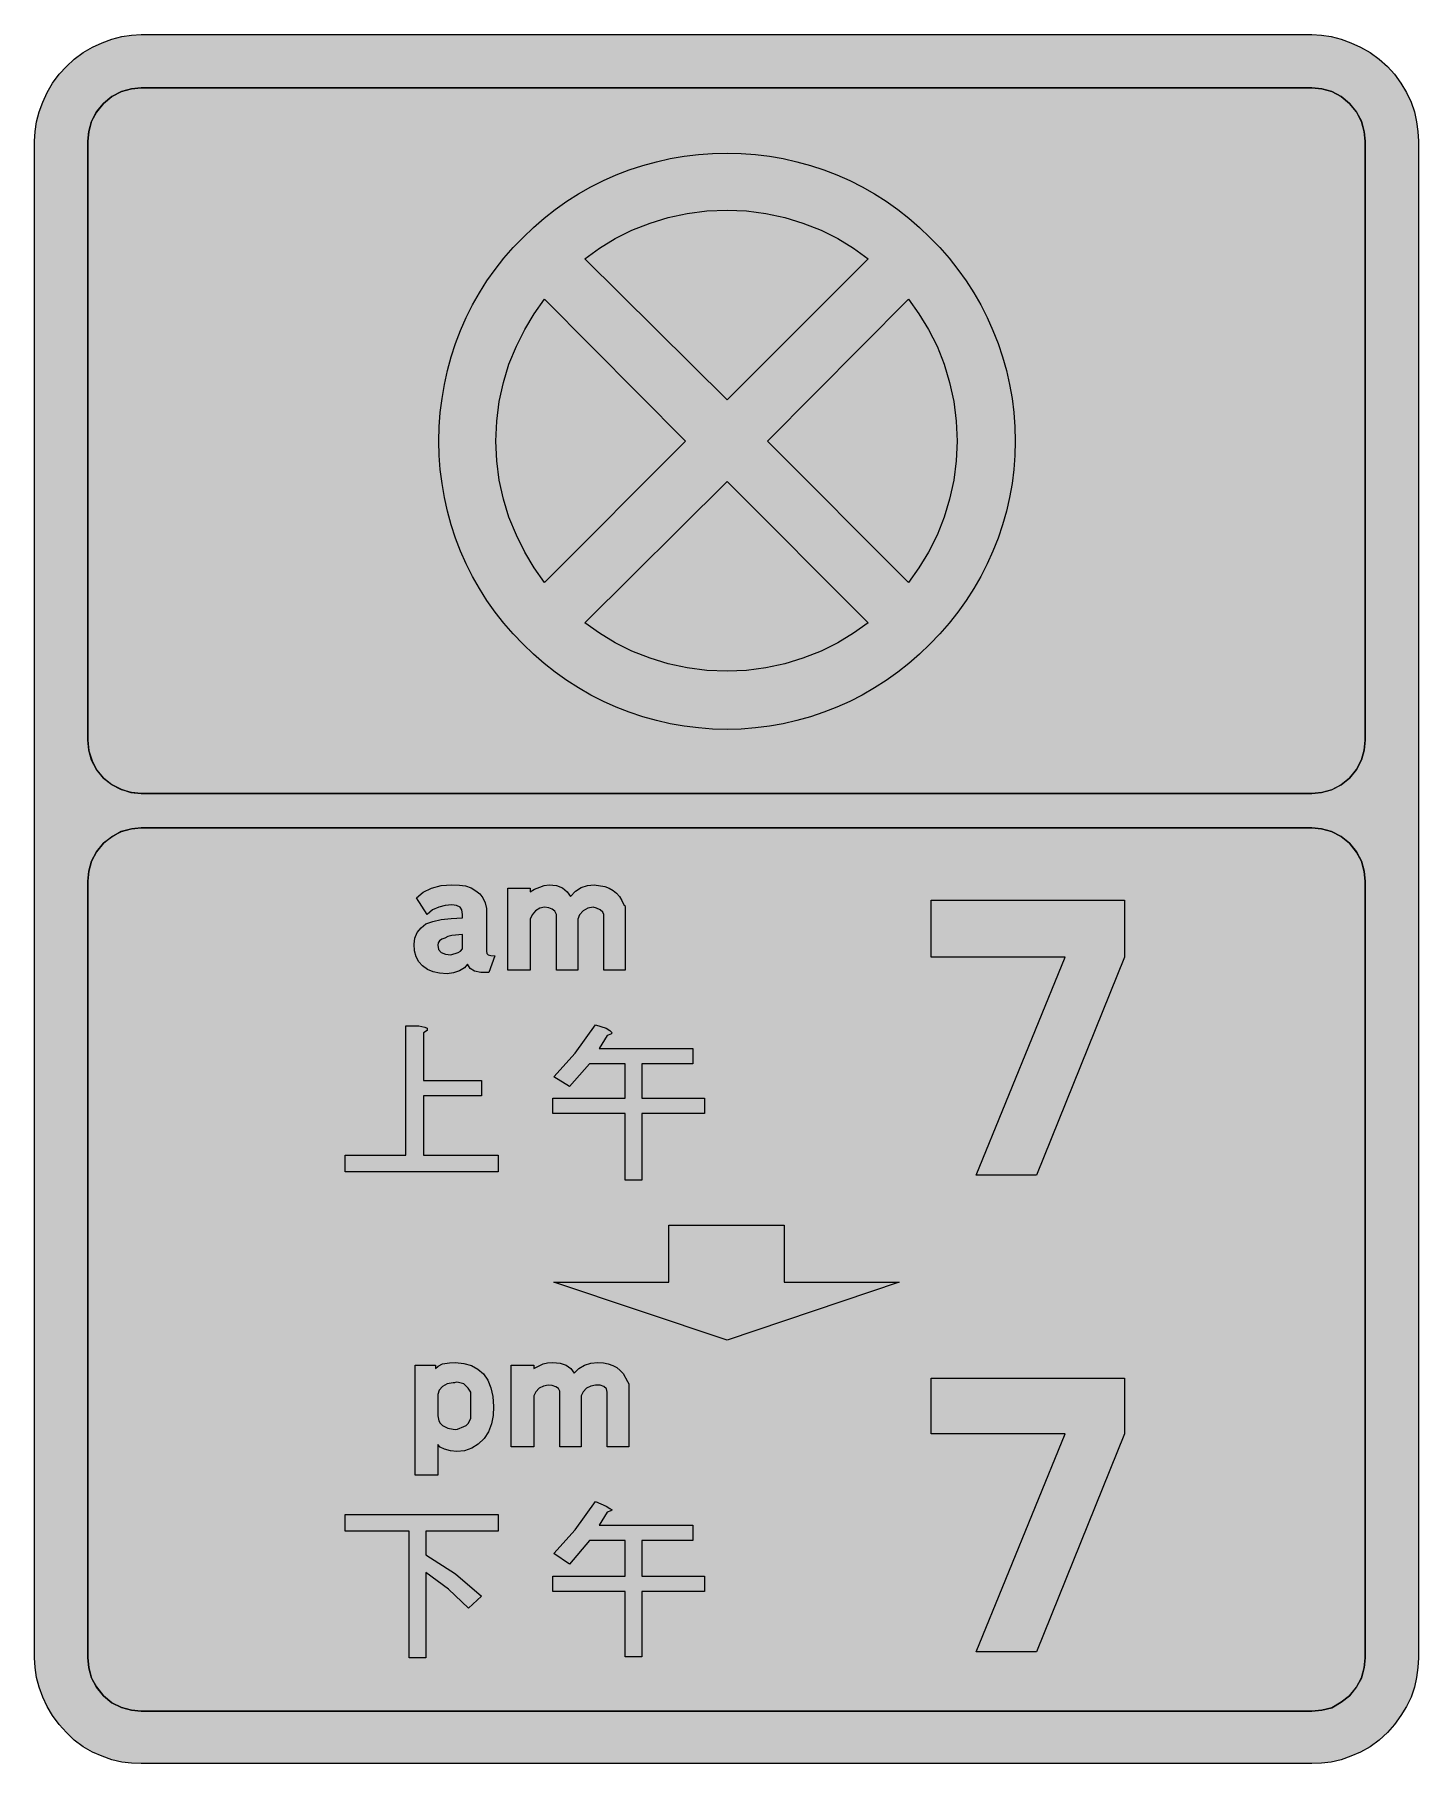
# Model space of a CAD drawing. Header units: metres. Extents: x 180 to 390, y 5 to 267.
import ezdxf

# ---------------------------------------------------------------- set-up
doc = ezdxf.new("R2010")
doc.units = ezdxf.units.M
for name, color, linetype, true_color in [('FILL_BLACK_000000', 7, 'Continuous', 0x000000), ('FILL_BLUE_0000FF', 7, 'Continuous', 0x0000ff), ('FILL_RED_FF0000', 7, 'Continuous', 0xff0000), ('FILL_WHITE_FFFFFF', 7, 'Continuous', 0xffffff), ('FILL_YELLOW_FFFF00', 7, 'Continuous', 0xffff00)]:
    doc.layers.add(name, color=color, linetype=linetype, true_color=true_color)

msp = doc.modelspace()

# ---------------------------------------------------------------- hatches: boundary and pattern name
at = {"layer": 'FILL_BLACK_000000', "true_color": 0x000000}
h = msp.add_hatch(color=7, dxfattribs=at)
h.dxf.hatch_style = 1
h.paths.add_polyline_path([(378.13, 266.44), (379.62, 265.86), (381.1, 265.22), (382.54, 264.4), (383.92, 263.4), (385.2, 262.26), (386.24, 261.09), (387.2, 259.76), (388.06, 258.34), (388.8, 256.86), (389.27, 255.38), (389.61, 253.89), (389.81, 252.41), (389.88, 250.92), (389.88, 20.7), (389.81, 19.22), (389.61, 17.73), (389.27, 16.25), (388.8, 14.76), (388.06, 13.31), (387.2, 11.93), (386.24, 10.61), (385.2, 9.36), (383.92, 8.22), (382.54, 7.22), (381.1, 6.4), (379.62, 5.76), (378.13, 5.21), (376.65, 4.88), (375.16, 4.72), (373.68, 4.68), (196.02, 4.68), (194.53, 4.72), (193.05, 4.88), (191.56, 5.21), (190.08, 5.76), (188.6, 6.4), (187.18, 7.22), (185.85, 8.22), (184.68, 9.36), (183.54, 10.61), (182.54, 11.93), (181.72, 13.31), (181.08, 14.76), (180.5, 16.25), (180.11, 17.73), (179.89, 19.22), (179.82, 20.7), (179.82, 250.92), (179.89, 252.41), (180.11, 253.89), (180.5, 255.38), (181.08, 256.86), (181.72, 258.34), (182.54, 259.76), (183.54, 261.09), (184.68, 262.26), (185.85, 263.4), (187.18, 264.4), (188.6, 265.22), (190.08, 265.86), (191.56, 266.44), (193.05, 266.83), (194.53, 267.05), (196.02, 267.12), (373.68, 267.12), (375.16, 267.05), (376.65, 266.83), (378.13, 266.44)])
h.paths.add_polyline_path([(191.61, 145.33), (190.26, 144.36), (189.21, 143.06), (188.48, 141.62), (188.06, 140.11), (187.92, 138.6), (187.92, 20.7), (188.05, 19.24), (188.46, 17.64), (189.22, 16.29), (190.26, 14.94), (191.56, 13.89), (193, 13.16), (194.51, 12.74), (196.02, 12.6), (373.68, 12.6), (375.21, 12.74), (376.74, 13.14), (378.16, 13.97), (379.44, 14.94), (380.49, 16.25), (381.22, 17.69), (381.64, 19.19), (381.78, 20.7), (381.78, 138.6), (381.64, 140.06), (381.24, 141.66), (380.47, 143.01), (379.44, 144.36), (378.13, 145.41), (376.69, 146.14), (375.19, 146.56), (373.68, 146.7), (196.02, 146.7), (194.56, 146.57), (192.96, 146.16), (191.61, 145.33)], flags=16)
h.paths.add_polyline_path([(375.19, 152.06), (376.69, 152.48), (378.13, 153.21), (379.44, 154.26), (380.49, 155.57), (381.22, 157.01), (381.64, 158.51), (381.78, 160.02), (381.78, 250.92), (381.64, 252.43), (381.22, 253.94), (380.49, 255.38), (379.44, 256.68), (378.16, 257.72), (376.74, 258.48), (375.21, 258.89), (373.68, 259.02), (196.02, 259.02), (194.51, 258.88), (193, 258.46), (191.56, 257.73), (190.26, 256.68), (189.22, 255.33), (188.46, 253.98), (188.05, 252.38), (187.92, 250.92), (187.92, 160.02), (188.08, 158.41), (188.55, 156.87), (189.29, 155.46), (190.26, 154.26), (191.54, 153.29), (192.94, 152.55), (194.44, 152.08), (196.02, 151.92), (373.68, 151.92), (375.19, 152.06)], flags=16)
h = msp.add_hatch(color=7, dxfattribs=at)
h.dxf.hatch_style = 1
h.paths.add_polyline_path([(247.54, 124.76), (246.6, 124.92), (245.92, 125.33), (245.52, 126), (245.07, 125.47), (244.33, 125.01), (243.42, 124.68), (242.46, 124.56), (241.31, 124.64), (240.31, 124.86), (239.44, 125.22), (238.72, 125.73), (238.16, 126.37), (237.75, 127.14), (237.5, 128.04), (237.42, 129.06), (237.55, 129.97), (237.91, 130.79), (238.48, 131.52), (239.22, 132.12), (240.27, 132.49), (241.54, 132.77), (243.04, 132.96), (244.8, 133.02), (244.8, 133.56), (244.69, 134.24), (244.44, 134.64), (243.88, 134.89), (243.18, 135), (242.12, 134.89), (241.2, 134.64), (240.23, 134.24), (239.4, 133.56), (237.78, 136.08), (238.83, 136.92), (240.07, 137.54), (241.53, 137.93), (243.18, 138.06), (244.3, 138.02), (245.25, 137.88), (246.07, 137.6), (246.78, 137.16), (247.39, 136.69), (247.86, 136.08), (248.2, 135.34), (248.4, 134.46), (248.4, 127.98), (248.47, 127.64), (248.69, 127.42), (249.08, 127.3), (249.66, 127.26), (248.76, 124.74), (247.54, 124.76)])
h.paths.add_polyline_path([(241.56, 127.8), (242.21, 127.55), (243, 127.44), (244.1, 127.76), (244.49, 128), (244.8, 128.34), (244.8, 130.5), (243.18, 130.37), (242.57, 130.2), (242.1, 129.96), (241.63, 129.79), (241.29, 129.56), (241.09, 129.25), (241.02, 128.88), (241.15, 128.21), (241.56, 127.8)], flags=16)
h = msp.add_hatch(color=7, dxfattribs=at)
h.dxf.hatch_style = 1
h.paths.add_polyline_path([(263.8, 134.49), (263.09, 134.08), (262.55, 133.5), (262.26, 132.84), (262.26, 125.1), (259.02, 125.1), (259.02, 133.56), (258.79, 134.03), (258.39, 134.37), (257.86, 134.57), (257.22, 134.64), (256.53, 134.49), (255.87, 134.08), (255.35, 133.5), (255.06, 132.84), (255.06, 125.1), (251.64, 125.1), (251.64, 137.52), (255.06, 137.52), (255.06, 136.98), (255.71, 137.41), (256.5, 137.7), (257.15, 137.95), (257.94, 138.06), (259.05, 137.93), (259.96, 137.57), (260.67, 137), (261.18, 136.26), (261.92, 137.07), (262.78, 137.63), (263.74, 137.96), (264.78, 138.06), (266.37, 137.78), (267.04, 137.53), (267.64, 137.21), (268.16, 136.79), (268.6, 136.29), (268.98, 135.69), (269.28, 135), (269.44, 134.89), (269.46, 134.64), (269.46, 134.46), (269.46, 134.1), (269.46, 125.1), (266.22, 125.1), (266.22, 133.56), (266.08, 133.92), (265.68, 134.28), (265.14, 134.53), (264.6, 134.64), (263.8, 134.49)])
h = msp.add_hatch(color=7, dxfattribs=at)
h.dxf.hatch_style = 1
h.paths.add_polyline_path([(336.24, 127.08), (315.9, 127.08), (315.9, 135.72), (345.24, 135.72), (345.24, 127.08), (331.92, 93.96), (322.74, 93.96), (336.24, 127.08)])
h = msp.add_hatch(color=7, dxfattribs=at)
h.dxf.hatch_style = 1
h.paths.add_polyline_path([(239.04, 116.46), (239.4, 116.28), (239.4, 115.92), (238.86, 115.56), (238.86, 108.36), (247.68, 108.36), (247.68, 106.02), (238.86, 106.02), (238.86, 97.02), (250.2, 97.02), (250.2, 94.5), (226.98, 94.5), (226.98, 97.02), (236.16, 97.02), (236.16, 116.64), (238.14, 116.64), (239.04, 116.46)])
h = msp.add_hatch(color=7, dxfattribs=at)
h.dxf.hatch_style = 1
h.paths.add_polyline_path([(261.9, 112.5), (264.96, 116.82), (266.58, 116.28), (267.12, 115.92), (267.48, 115.56), (267.3, 115.38), (266.76, 115.2), (265.5, 113.22), (279.72, 113.22), (279.72, 110.88), (271.98, 110.88), (271.98, 105.66), (281.52, 105.66), (281.52, 103.32), (271.98, 103.32), (271.98, 93.24), (269.46, 93.24), (269.46, 103.32), (258.48, 103.32), (258.48, 105.66), (269.46, 105.66), (269.46, 110.88), (264.06, 110.88), (261, 107.46), (258.66, 108.9), (261.9, 112.5)])
h = msp.add_hatch(color=7, dxfattribs=at)
h.dxf.hatch_style = 1
h.paths.add_polyline_path([(276.12, 77.76), (276.12, 86.4), (293.58, 86.4), (293.58, 77.76), (311.04, 77.76), (284.94, 68.94), (258.66, 77.76), (276.12, 77.76)])
h = msp.add_hatch(color=7, dxfattribs=at)
h.dxf.hatch_style = 1
h.paths.add_polyline_path([(249.16, 56.23), (248.72, 55.04), (248.04, 54), (247.17, 53.16), (246.17, 52.54), (245.08, 52.15), (243.9, 52.02), (242.94, 52.11), (242.05, 52.36), (241.37, 52.7), (241.02, 53.1), (241.02, 48.42), (237.6, 48.42), (237.6, 65.16), (240.66, 65.16), (240.66, 64.62), (241.06, 64.98), (241.74, 65.34), (242.8, 65.5), (243.72, 65.52), (245, 65.41), (246.14, 65.09), (247.12, 64.55), (247.95, 63.81), (248.61, 62.87), (249.09, 61.72), (249.38, 60.39), (249.48, 58.86), (249.41, 57.52), (249.16, 56.23)])
h.paths.add_polyline_path([(244.03, 55.42), (244.98, 55.8), (245.35, 56), (245.65, 56.3), (246.06, 57.06), (246.06, 61.02), (245.65, 61.65), (244.98, 62.28), (244.19, 62.51), (243.84, 62.53), (243.54, 62.46), (243.36, 62.46), (242.46, 62.31), (241.72, 61.9), (241.21, 61.32), (241.02, 60.66), (241.02, 57.42), (241.2, 56.7), (241.4, 56.34), (241.74, 55.98), (242.55, 55.58), (243.36, 55.44), (243.66, 55.37), (244.03, 55.42)], flags=16)
h = msp.add_hatch(color=7, dxfattribs=at)
h.dxf.hatch_style = 1
h.paths.add_polyline_path([(263.61, 61.63), (263.09, 61.11), (262.8, 60.48), (262.8, 52.74), (259.56, 52.74), (259.56, 61.2), (259.33, 61.57), (258.93, 61.85), (258.4, 62.04), (257.76, 62.1), (257.07, 61.97), (256.41, 61.63), (255.89, 61.11), (255.6, 60.48), (255.6, 52.74), (252.18, 52.74), (252.18, 65.16), (255.6, 65.16), (255.6, 64.62), (257.04, 65.34), (257.69, 65.5), (258.48, 65.52), (259.59, 65.42), (260.5, 65.12), (261.21, 64.61), (261.72, 63.9), (262.46, 64.61), (263.32, 65.12), (264.28, 65.42), (265.32, 65.52), (266.16, 65.47), (266.91, 65.32), (267.58, 65.08), (268.18, 64.76), (268.7, 64.34), (269.14, 63.85), (269.82, 62.64), (270, 62.28), (270, 62.17), (270, 62.1), (270, 61.99), (270, 61.92), (270, 52.74), (266.76, 52.74), (266.76, 61.02), (266.62, 61.54), (266.22, 61.92), (265.66, 62.08), (264.96, 62.1), (264.27, 61.97), (263.61, 61.63)])
h = msp.add_hatch(color=7, dxfattribs=at)
h.dxf.hatch_style = 1
h.paths.add_polyline_path([(336.24, 54.72), (315.9, 54.72), (315.9, 63.18), (345.24, 63.18), (345.24, 54.72), (331.92, 21.6), (322.74, 21.6), (336.24, 54.72)])
h = msp.add_hatch(color=7, dxfattribs=at)
h.dxf.hatch_style = 1
h.paths.add_polyline_path([(250.2, 42.48), (250.2, 39.96), (239.22, 39.96), (239.22, 36.36), (243.72, 33.48), (247.68, 30.06), (245.7, 28.26), (242.64, 31.14), (239.22, 33.66), (239.22, 20.7), (236.7, 20.7), (236.7, 39.96), (226.98, 39.96), (226.98, 42.48), (250.2, 42.48)])
h = msp.add_hatch(color=7, dxfattribs=at)
h.dxf.hatch_style = 1
h.paths.add_polyline_path([(261.9, 40.14), (264.96, 44.46), (266.58, 43.74), (267.12, 43.38), (267.48, 43.2), (267.3, 43.02), (266.76, 42.84), (265.5, 40.86), (279.72, 40.86), (279.72, 38.52), (271.98, 38.52), (271.98, 33.12), (281.52, 33.12), (281.52, 30.78), (271.98, 30.78), (271.98, 20.88), (269.46, 20.88), (269.46, 30.78), (258.48, 30.78), (258.48, 33.12), (269.46, 33.12), (269.46, 38.52), (264.06, 38.52), (261, 34.92), (258.66, 36.54), (261.9, 40.14)])
at = {"layer": 'FILL_BLUE_0000FF', "true_color": 0x0000ff}
h = msp.add_hatch(color=7, dxfattribs=at)
h.dxf.hatch_style = 1
h.paths.add_polyline_path([(265.57, 234.68), (267.95, 236.14), (270.5, 237.43), (273.24, 238.5), (276, 239.34), (278.89, 239.96), (281.87, 240.35), (284.94, 240.48), (287.9, 240.35), (290.84, 239.96), (293.7, 239.34), (296.46, 238.5), (299.2, 237.43), (301.75, 236.14), (304.13, 234.68), (306.36, 233.1), (284.94, 211.68), (263.34, 233.1), (265.57, 234.68)])
h = msp.add_hatch(color=7, dxfattribs=at)
h.dxf.hatch_style = 1
h.paths.add_polyline_path([(278.64, 205.38), (257.22, 183.96), (255.67, 186.19), (254.25, 188.57), (252.97, 191.12), (251.82, 193.86), (250.98, 196.62), (250.36, 199.48), (249.97, 202.42), (249.84, 205.38), (249.97, 208.45), (250.36, 211.43), (250.98, 214.32), (251.82, 217.08), (252.97, 219.82), (254.25, 222.37), (255.67, 224.75), (257.22, 226.98), (278.64, 205.38)])
h = msp.add_hatch(color=7, dxfattribs=at)
h.dxf.hatch_style = 1
h.paths.add_polyline_path([(291.06, 205.38), (312.48, 226.98), (314.06, 224.75), (315.52, 222.37), (316.81, 219.82), (317.88, 217.08), (318.72, 214.32), (319.34, 211.43), (319.73, 208.45), (319.86, 205.38), (319.73, 202.42), (319.34, 199.49), (318.72, 196.62), (317.88, 193.86), (316.81, 191.12), (315.52, 188.57), (314.06, 186.19), (312.48, 183.96), (291.06, 205.38)])
h = msp.add_hatch(color=7, dxfattribs=at)
h.dxf.hatch_style = 1
h.paths.add_polyline_path([(284.94, 199.26), (306.36, 177.84), (304.13, 176.26), (301.75, 174.8), (299.2, 173.51), (296.46, 172.44), (293.7, 171.6), (290.84, 170.98), (287.9, 170.59), (284.94, 170.46), (281.87, 170.59), (278.89, 170.98), (276, 171.6), (273.24, 172.44), (270.5, 173.51), (267.95, 174.8), (265.57, 176.26), (263.34, 177.84), (284.94, 199.26)])
at = {"layer": 'FILL_RED_FF0000', "true_color": 0xff0000}
h = msp.add_hatch(color=7, dxfattribs=at)
h.dxf.hatch_style = 1
h.paths.add_polyline_path([(328.63, 203.22), (328.46, 201.08), (328.19, 198.96), (327.82, 196.85), (327.34, 194.77), (326.76, 192.71), (326.08, 190.69), (325.3, 188.71), (324.43, 186.76), (323.46, 184.86), (322.39, 183.01), (321.24, 181.21), (319.99, 179.46), (318.65, 177.78), (317.23, 176.15), (315.72, 174.6), (314.17, 173.09), (312.54, 171.67), (310.86, 170.33), (309.11, 169.08), (307.31, 167.93), (305.46, 166.86), (303.56, 165.89), (301.61, 165.02), (299.63, 164.24), (297.61, 163.56), (295.55, 162.98), (293.47, 162.5), (291.36, 162.13), (289.24, 161.86), (287.1, 161.69), (284.94, 161.64), (282.75, 161.69), (280.58, 161.86), (278.43, 162.13), (276.31, 162.5), (274.21, 162.98), (272.14, 163.56), (270.1, 164.24), (268.11, 165.02), (266.16, 165.89), (264.25, 166.86), (262.39, 167.93), (260.59, 169.08), (258.84, 170.33), (257.16, 171.67), (255.53, 173.09), (253.98, 174.6), (252.47, 176.15), (251.05, 177.78), (249.73, 179.46), (248.49, 181.21), (247.35, 183.01), (246.3, 184.86), (245.34, 186.76), (244.48, 188.71), (243.72, 190.69), (243.06, 192.71), (242.5, 194.77), (242.03, 196.85), (241.67, 198.96), (241.41, 201.08), (241.25, 203.22), (241.2, 205.38), (241.25, 207.57), (241.41, 209.74), (241.67, 211.89), (242.03, 214.01), (242.5, 216.11), (243.06, 218.18), (243.72, 220.22), (244.48, 222.21), (245.34, 224.16), (246.3, 226.07), (247.35, 227.93), (248.49, 229.73), (249.73, 231.48), (251.05, 233.16), (252.47, 234.79), (253.98, 236.34), (255.53, 237.85), (257.16, 239.27), (258.84, 240.59), (260.59, 241.83), (262.39, 242.97), (264.25, 244.02), (266.16, 244.98), (268.11, 245.84), (270.1, 246.6), (272.14, 247.26), (274.21, 247.82), (276.31, 248.29), (278.43, 248.65), (280.58, 248.91), (282.75, 249.07), (284.94, 249.12), (287.1, 249.07), (289.24, 248.91), (291.36, 248.65), (293.47, 248.29), (295.55, 247.82), (297.61, 247.26), (299.63, 246.6), (301.61, 245.84), (303.56, 244.98), (305.46, 244.02), (307.31, 242.97), (309.11, 241.83), (310.86, 240.59), (312.54, 239.27), (314.17, 237.85), (315.72, 236.34), (317.23, 234.79), (318.65, 233.16), (319.99, 231.48), (321.24, 229.73), (322.39, 227.93), (323.46, 226.07), (324.43, 224.16), (325.3, 222.21), (326.08, 220.22), (326.76, 218.18), (327.34, 216.11), (327.82, 214.01), (328.19, 211.89), (328.46, 209.74), (328.63, 207.57), (328.68, 205.38), (328.63, 203.22)])
at = {"layer": 'FILL_WHITE_FFFFFF', "true_color": 0xffffff}
h = msp.add_hatch(color=7, dxfattribs=at)
h.dxf.hatch_style = 1
h.paths.add_polyline_path([(373.68, 146.7), (375.19, 146.56), (376.7, 146.14), (378.14, 145.41), (379.44, 144.36), (380.49, 143.06), (381.22, 141.62), (381.64, 140.11), (381.78, 138.6), (381.78, 20.7), (381.64, 19.24), (381.24, 17.64), (380.48, 16.29), (379.44, 14.94), (378.16, 13.97), (376.74, 13.14), (375.21, 12.74), (373.68, 12.6), (196.02, 12.6), (194.51, 12.74), (193, 13.16), (191.57, 13.89), (190.26, 14.94), (189.21, 16.25), (188.48, 17.69), (188.06, 19.19), (187.92, 20.7), (187.92, 138.6), (188.06, 140.11), (188.48, 141.62), (189.21, 143.06), (190.26, 144.36), (191.57, 145.41), (193, 146.14), (194.51, 146.56), (196.02, 146.7), (373.68, 146.7)])
at = {"layer": 'FILL_YELLOW_FFFF00', "true_color": 0xffff00}
h = msp.add_hatch(color=7, dxfattribs=at)
h.dxf.hatch_style = 1
h.paths.add_polyline_path([(373.68, 259.02), (375.21, 258.89), (376.74, 258.48), (378.16, 257.72), (379.44, 256.68), (380.48, 255.33), (381.24, 253.98), (381.64, 252.38), (381.78, 250.92), (381.78, 160.02), (381.64, 158.51), (381.22, 157.01), (380.49, 155.57), (379.44, 154.26), (378.16, 153.23), (376.74, 152.46), (375.21, 152.06), (373.68, 151.92), (196.02, 151.92), (194.51, 152.06), (193, 152.48), (191.57, 153.21), (190.26, 154.26), (189.23, 155.54), (188.46, 156.96), (188.06, 158.49), (187.92, 160.02), (187.92, 250.92), (188.06, 252.43), (188.48, 253.94), (189.21, 255.38), (190.26, 256.68), (191.57, 257.73), (193, 258.46), (194.51, 258.88), (196.02, 259.02), (373.68, 259.02)])

# ---------------------------------------------------------------- linework, layer by layer
at = {"layer": 'FILL_BLACK_000000', "lineweight": 0, "true_color": 0x000000}
for points in [[(378.13, 266.44), (379.62, 265.86), (381.1, 265.22), (382.54, 264.4), (383.92, 263.4), (385.2, 262.26), (386.24, 261.09), (387.2, 259.76), (388.06, 258.34), (388.8, 256.86), (389.27, 255.38), (389.61, 253.89), (389.81, 252.41), (389.88, 250.92), (389.88, 20.7), (389.81, 19.22), (389.61, 17.73), (389.27, 16.25), (388.8, 14.76), (388.06, 13.31), (387.2, 11.93), (386.24, 10.61), (385.2, 9.36), (383.92, 8.22), (382.54, 7.22), (381.1, 6.4), (379.62, 5.76), (378.13, 5.21), (376.65, 4.88), (375.16, 4.72), (373.68, 4.68), (196.02, 4.68), (194.53, 4.72), (193.05, 4.88), (191.56, 5.21), (190.08, 5.76), (188.6, 6.4), (187.18, 7.22), (185.85, 8.22), (184.68, 9.36), (183.54, 10.61), (182.54, 11.93), (181.72, 13.31), (181.08, 14.76), (180.5, 16.25), (180.11, 17.73), (179.89, 19.22), (179.82, 20.7), (179.82, 250.92), (179.89, 252.41), (180.11, 253.89), (180.5, 255.38), (181.08, 256.86), (181.72, 258.34), (182.54, 259.76), (183.54, 261.09), (184.68, 262.26), (185.85, 263.4), (187.18, 264.4), (188.6, 265.22), (190.08, 265.86), (191.56, 266.44), (193.05, 266.83), (194.53, 267.05), (196.02, 267.12), (373.68, 267.12), (375.16, 267.05), (376.65, 266.83)], [(375.19, 152.06), (376.69, 152.48), (378.13, 153.21), (379.44, 154.26), (380.49, 155.57), (381.22, 157.01), (381.64, 158.51), (381.78, 160.02), (381.78, 250.92), (381.64, 252.43), (381.22, 253.94), (380.49, 255.38), (379.44, 256.68), (378.16, 257.72), (376.74, 258.48), (375.21, 258.89), (373.68, 259.02), (196.02, 259.02), (194.51, 258.88), (193, 258.46), (191.56, 257.73), (190.26, 256.68), (189.22, 255.33), (188.46, 253.98), (188.05, 252.38), (187.92, 250.92), (187.92, 160.02), (188.08, 158.41), (188.55, 156.87), (189.29, 155.46), (190.26, 154.26), (191.54, 153.29), (192.94, 152.55), (194.44, 152.08), (196.02, 151.92), (373.68, 151.92)], [(191.61, 145.33), (190.26, 144.36), (189.21, 143.06), (188.48, 141.62), (188.06, 140.11), (187.92, 138.6), (187.92, 20.7), (188.05, 19.24), (188.46, 17.64), (189.22, 16.29), (190.26, 14.94), (191.56, 13.89), (193, 13.16), (194.51, 12.74), (196.02, 12.6), (373.68, 12.6), (375.21, 12.74), (376.74, 13.14), (378.16, 13.97), (379.44, 14.94), (380.49, 16.25), (381.22, 17.69), (381.64, 19.19), (381.78, 20.7), (381.78, 138.6), (381.64, 140.06), (381.24, 141.66), (380.47, 143.01), (379.44, 144.36), (378.13, 145.41), (376.69, 146.14), (375.19, 146.56), (373.68, 146.7), (196.02, 146.7), (194.56, 146.57), (192.96, 146.16)], [(247.54, 124.76), (246.6, 124.92), (245.92, 125.33), (245.52, 126), (245.07, 125.47), (244.33, 125.01), (243.42, 124.68), (242.46, 124.56), (241.31, 124.64), (240.31, 124.86), (239.44, 125.22), (238.72, 125.73), (238.16, 126.37), (237.75, 127.14), (237.5, 128.04), (237.42, 129.06), (237.55, 129.97), (237.91, 130.79), (238.48, 131.52), (239.22, 132.12), (240.27, 132.49), (241.54, 132.77), (243.04, 132.96), (244.8, 133.02), (244.8, 133.56), (244.69, 134.24), (244.44, 134.64), (243.88, 134.89), (243.18, 135), (242.12, 134.89), (241.2, 134.64), (240.23, 134.24), (239.4, 133.56), (237.78, 136.08), (238.83, 136.92), (240.07, 137.54), (241.53, 137.93), (243.18, 138.06), (244.3, 138.02), (245.25, 137.88), (246.07, 137.6), (246.78, 137.16), (247.39, 136.69), (247.86, 136.08), (248.2, 135.34), (248.4, 134.46), (248.4, 127.98), (248.47, 127.64), (248.69, 127.42), (249.08, 127.3), (249.66, 127.26), (248.76, 124.74)], [(263.8, 134.49), (263.09, 134.08), (262.55, 133.5), (262.26, 132.84), (262.26, 125.1), (259.02, 125.1), (259.02, 133.56), (258.79, 134.03), (258.39, 134.37), (257.86, 134.57), (257.22, 134.64), (256.53, 134.49), (255.87, 134.08), (255.35, 133.5), (255.06, 132.84), (255.06, 125.1), (251.64, 125.1), (251.64, 137.52), (255.06, 137.52), (255.06, 136.98), (255.71, 137.41), (256.5, 137.7), (257.15, 137.95), (257.94, 138.06), (259.05, 137.93), (259.96, 137.57), (260.67, 137), (261.18, 136.26), (261.92, 137.07), (262.78, 137.63), (263.74, 137.96), (264.78, 138.06), (266.37, 137.78), (267.04, 137.53), (267.64, 137.21), (268.16, 136.79), (268.6, 136.29), (268.98, 135.69), (269.28, 135), (269.44, 134.89), (269.46, 134.64), (269.46, 134.46), (269.46, 134.1), (269.46, 125.1), (266.22, 125.1), (266.22, 133.56), (266.08, 133.92), (265.68, 134.28), (265.14, 134.53), (264.6, 134.64)], [(336.24, 127.08), (315.9, 127.08), (315.9, 135.72), (345.24, 135.72), (345.24, 127.08), (331.92, 93.96), (322.74, 93.96)], [(241.56, 127.8), (242.21, 127.55), (243, 127.44), (244.1, 127.76), (244.49, 128), (244.8, 128.34), (244.8, 130.5), (243.18, 130.37), (242.57, 130.2), (242.1, 129.96), (241.63, 129.79), (241.29, 129.56), (241.09, 129.25), (241.02, 128.88), (241.15, 128.21)], [(239.04, 116.46), (239.4, 116.28), (239.4, 115.92), (238.86, 115.56), (238.86, 108.36), (247.68, 108.36), (247.68, 106.02), (238.86, 106.02), (238.86, 97.02), (250.2, 97.02), (250.2, 94.5), (226.98, 94.5), (226.98, 97.02), (236.16, 97.02), (236.16, 116.64), (238.14, 116.64)], [(261.9, 112.5), (264.96, 116.82), (266.58, 116.28), (267.12, 115.92), (267.48, 115.56), (267.3, 115.38), (266.76, 115.2), (265.5, 113.22), (279.72, 113.22), (279.72, 110.88), (271.98, 110.88), (271.98, 105.66), (281.52, 105.66), (281.52, 103.32), (271.98, 103.32), (271.98, 93.24), (269.46, 93.24), (269.46, 103.32), (258.48, 103.32), (258.48, 105.66), (269.46, 105.66), (269.46, 110.88), (264.06, 110.88), (261, 107.46), (258.66, 108.9)], [(276.12, 77.76), (276.12, 86.4), (293.58, 86.4), (293.58, 77.76), (311.04, 77.76), (284.94, 68.94), (258.66, 77.76)], [(249.16, 56.23), (248.72, 55.04), (248.04, 54), (247.17, 53.16), (246.17, 52.54), (245.08, 52.15), (243.9, 52.02), (242.94, 52.11), (242.05, 52.36), (241.37, 52.7), (241.02, 53.1), (241.02, 48.42), (237.6, 48.42), (237.6, 65.16), (240.66, 65.16), (240.66, 64.62), (241.06, 64.98), (241.74, 65.34), (242.8, 65.5), (243.72, 65.52), (245, 65.41), (246.14, 65.09), (247.12, 64.55), (247.95, 63.81), (248.61, 62.87), (249.09, 61.72), (249.38, 60.39), (249.48, 58.86), (249.41, 57.52)], [(263.61, 61.63), (263.09, 61.11), (262.8, 60.48), (262.8, 52.74), (259.56, 52.74), (259.56, 61.2), (259.33, 61.57), (258.93, 61.85), (258.4, 62.04), (257.76, 62.1), (257.07, 61.97), (256.41, 61.63), (255.89, 61.11), (255.6, 60.48), (255.6, 52.74), (252.18, 52.74), (252.18, 65.16), (255.6, 65.16), (255.6, 64.62), (257.04, 65.34), (257.69, 65.5), (258.48, 65.52), (259.59, 65.42), (260.5, 65.12), (261.21, 64.61), (261.72, 63.9), (262.46, 64.61), (263.32, 65.12), (264.28, 65.42), (265.32, 65.52), (266.16, 65.47), (266.91, 65.32), (267.58, 65.08), (268.18, 64.76), (268.7, 64.34), (269.14, 63.85), (269.82, 62.64), (270, 62.28), (270, 62.17), (270, 62.1), (270, 61.99), (270, 61.92), (270, 52.74), (266.76, 52.74), (266.76, 61.02), (266.62, 61.54), (266.22, 61.92), (265.66, 62.08), (264.96, 62.1), (264.27, 61.97)], [(336.24, 54.72), (315.9, 54.72), (315.9, 63.18), (345.24, 63.18), (345.24, 54.72), (331.92, 21.6), (322.74, 21.6)], [(244.03, 55.42), (244.98, 55.8), (245.35, 56), (245.65, 56.3), (246.06, 57.06), (246.06, 61.02), (245.65, 61.65), (244.98, 62.28), (244.19, 62.51), (243.84, 62.53), (243.54, 62.46), (243.36, 62.46), (242.46, 62.31), (241.72, 61.9), (241.21, 61.32), (241.02, 60.66), (241.02, 57.42), (241.2, 56.7), (241.4, 56.34), (241.74, 55.98), (242.55, 55.58), (243.36, 55.44), (243.66, 55.37)], [(250.2, 42.48), (250.2, 39.96), (239.22, 39.96), (239.22, 36.36), (243.72, 33.48), (247.68, 30.06), (245.7, 28.26), (242.64, 31.14), (239.22, 33.66), (239.22, 20.7), (236.7, 20.7), (236.7, 39.96), (226.98, 39.96), (226.98, 42.48)], [(261.9, 40.14), (264.96, 44.46), (266.58, 43.74), (267.12, 43.38), (267.48, 43.2), (267.3, 43.02), (266.76, 42.84), (265.5, 40.86), (279.72, 40.86), (279.72, 38.52), (271.98, 38.52), (271.98, 33.12), (281.52, 33.12), (281.52, 30.78), (271.98, 30.78), (271.98, 20.88), (269.46, 20.88), (269.46, 30.78), (258.48, 30.78), (258.48, 33.12), (269.46, 33.12), (269.46, 38.52), (264.06, 38.52), (261, 34.92), (258.66, 36.54)]]:
    msp.add_lwpolyline(points, close=True, dxfattribs=at)
at = {"layer": 'FILL_BLUE_0000FF', "lineweight": 0, "true_color": 0x0000ff}
for points in [[(265.57, 234.68), (267.95, 236.14), (270.5, 237.43), (273.24, 238.5), (276, 239.34), (278.89, 239.96), (281.87, 240.35), (284.94, 240.48), (287.9, 240.35), (290.84, 239.96), (293.7, 239.34), (296.46, 238.5), (299.2, 237.43), (301.75, 236.14), (304.13, 234.68), (306.36, 233.1), (284.94, 211.68), (263.34, 233.1)], [(278.64, 205.38), (257.22, 183.96), (255.67, 186.19), (254.25, 188.57), (252.97, 191.12), (251.82, 193.86), (250.98, 196.62), (250.36, 199.48), (249.97, 202.42), (249.84, 205.38), (249.97, 208.45), (250.36, 211.43), (250.98, 214.32), (251.82, 217.08), (252.97, 219.82), (254.25, 222.37), (255.67, 224.75), (257.22, 226.98)], [(291.06, 205.38), (312.48, 226.98), (314.06, 224.75), (315.52, 222.37), (316.81, 219.82), (317.88, 217.08), (318.72, 214.32), (319.34, 211.43), (319.73, 208.45), (319.86, 205.38), (319.73, 202.42), (319.34, 199.49), (318.72, 196.62), (317.88, 193.86), (316.81, 191.12), (315.52, 188.57), (314.06, 186.19), (312.48, 183.96)], [(284.94, 199.26), (306.36, 177.84), (304.13, 176.26), (301.75, 174.8), (299.2, 173.51), (296.46, 172.44), (293.7, 171.6), (290.84, 170.98), (287.9, 170.59), (284.94, 170.46), (281.87, 170.59), (278.89, 170.98), (276, 171.6), (273.24, 172.44), (270.5, 173.51), (267.95, 174.8), (265.57, 176.26), (263.34, 177.84)]]:
    msp.add_lwpolyline(points, close=True, dxfattribs=at)
at = {"layer": 'FILL_RED_FF0000', "lineweight": 0, "true_color": 0xff0000}
msp.add_lwpolyline([(328.63, 203.22), (328.46, 201.08), (328.19, 198.96), (327.82, 196.85), (327.34, 194.77), (326.76, 192.71), (326.08, 190.69), (325.3, 188.71), (324.43, 186.76), (323.46, 184.86), (322.39, 183.01), (321.24, 181.21), (319.99, 179.46), (318.65, 177.78), (317.23, 176.15), (315.72, 174.6), (314.17, 173.09), (312.54, 171.67), (310.86, 170.33), (309.11, 169.08), (307.31, 167.93), (305.46, 166.86), (303.56, 165.89), (301.61, 165.02), (299.63, 164.24), (297.61, 163.56), (295.55, 162.98), (293.47, 162.5), (291.36, 162.13), (289.24, 161.86), (287.1, 161.69), (284.94, 161.64), (282.75, 161.69), (280.58, 161.86), (278.43, 162.13), (276.31, 162.5), (274.21, 162.98), (272.14, 163.56), (270.1, 164.24), (268.11, 165.02), (266.16, 165.89), (264.25, 166.86), (262.39, 167.93), (260.59, 169.08), (258.84, 170.33), (257.16, 171.67), (255.53, 173.09), (253.98, 174.6), (252.47, 176.15), (251.05, 177.78), (249.73, 179.46), (248.49, 181.21), (247.35, 183.01), (246.3, 184.86), (245.34, 186.76), (244.48, 188.71), (243.72, 190.69), (243.06, 192.71), (242.5, 194.77), (242.03, 196.85), (241.67, 198.96), (241.41, 201.08), (241.25, 203.22), (241.2, 205.38), (241.25, 207.57), (241.41, 209.74), (241.67, 211.89), (242.03, 214.01), (242.5, 216.11), (243.06, 218.18), (243.72, 220.22), (244.48, 222.21), (245.34, 224.16), (246.3, 226.07), (247.35, 227.93), (248.49, 229.73), (249.73, 231.48), (251.05, 233.16), (252.47, 234.79), (253.98, 236.34), (255.53, 237.85), (257.16, 239.27), (258.84, 240.59), (260.59, 241.83), (262.39, 242.97), (264.25, 244.02), (266.16, 244.98), (268.11, 245.84), (270.1, 246.6), (272.14, 247.26), (274.21, 247.82), (276.31, 248.29), (278.43, 248.65), (280.58, 248.91), (282.75, 249.07), (284.94, 249.12), (287.1, 249.07), (289.24, 248.91), (291.36, 248.65), (293.47, 248.29), (295.55, 247.82), (297.61, 247.26), (299.63, 246.6), (301.61, 245.84), (303.56, 244.98), (305.46, 244.02), (307.31, 242.97), (309.11, 241.83), (310.86, 240.59), (312.54, 239.27), (314.17, 237.85), (315.72, 236.34), (317.23, 234.79), (318.65, 233.16), (319.99, 231.48), (321.24, 229.73), (322.39, 227.93), (323.46, 226.07), (324.43, 224.16), (325.3, 222.21), (326.08, 220.22), (326.76, 218.18), (327.34, 216.11), (327.82, 214.01), (328.19, 211.89), (328.46, 209.74), (328.63, 207.57), (328.68, 205.38)], close=True, dxfattribs=at)
at = {"layer": 'FILL_WHITE_FFFFFF', "lineweight": 0, "true_color": 0xffffff}
msp.add_lwpolyline([(373.68, 146.7), (375.19, 146.56), (376.7, 146.14), (378.14, 145.41), (379.44, 144.36), (380.49, 143.06), (381.22, 141.62), (381.64, 140.11), (381.78, 138.6), (381.78, 20.7), (381.64, 19.24), (381.24, 17.64), (380.48, 16.29), (379.44, 14.94), (378.16, 13.97), (376.74, 13.14), (375.21, 12.74), (373.68, 12.6), (196.02, 12.6), (194.51, 12.74), (193, 13.16), (191.57, 13.89), (190.26, 14.94), (189.21, 16.25), (188.48, 17.69), (188.06, 19.19), (187.92, 20.7), (187.92, 138.6), (188.06, 140.11), (188.48, 141.62), (189.21, 143.06), (190.26, 144.36), (191.57, 145.41), (193, 146.14), (194.51, 146.56), (196.02, 146.7)], close=True, dxfattribs=at)
at = {"layer": 'FILL_YELLOW_FFFF00', "lineweight": 0, "true_color": 0xffff00}
msp.add_lwpolyline([(373.68, 259.02), (375.21, 258.89), (376.74, 258.48), (378.16, 257.72), (379.44, 256.68), (380.48, 255.33), (381.24, 253.98), (381.64, 252.38), (381.78, 250.92), (381.78, 160.02), (381.64, 158.51), (381.22, 157.01), (380.49, 155.57), (379.44, 154.26), (378.16, 153.23), (376.74, 152.46), (375.21, 152.06), (373.68, 151.92), (196.02, 151.92), (194.51, 152.06), (193, 152.48), (191.57, 153.21), (190.26, 154.26), (189.23, 155.54), (188.46, 156.96), (188.06, 158.49), (187.92, 160.02), (187.92, 250.92), (188.06, 252.43), (188.48, 253.94), (189.21, 255.38), (190.26, 256.68), (191.57, 257.73), (193, 258.46), (194.51, 258.88), (196.02, 259.02)], close=True, dxfattribs=at)

doc.saveas('drawing.dxf')
